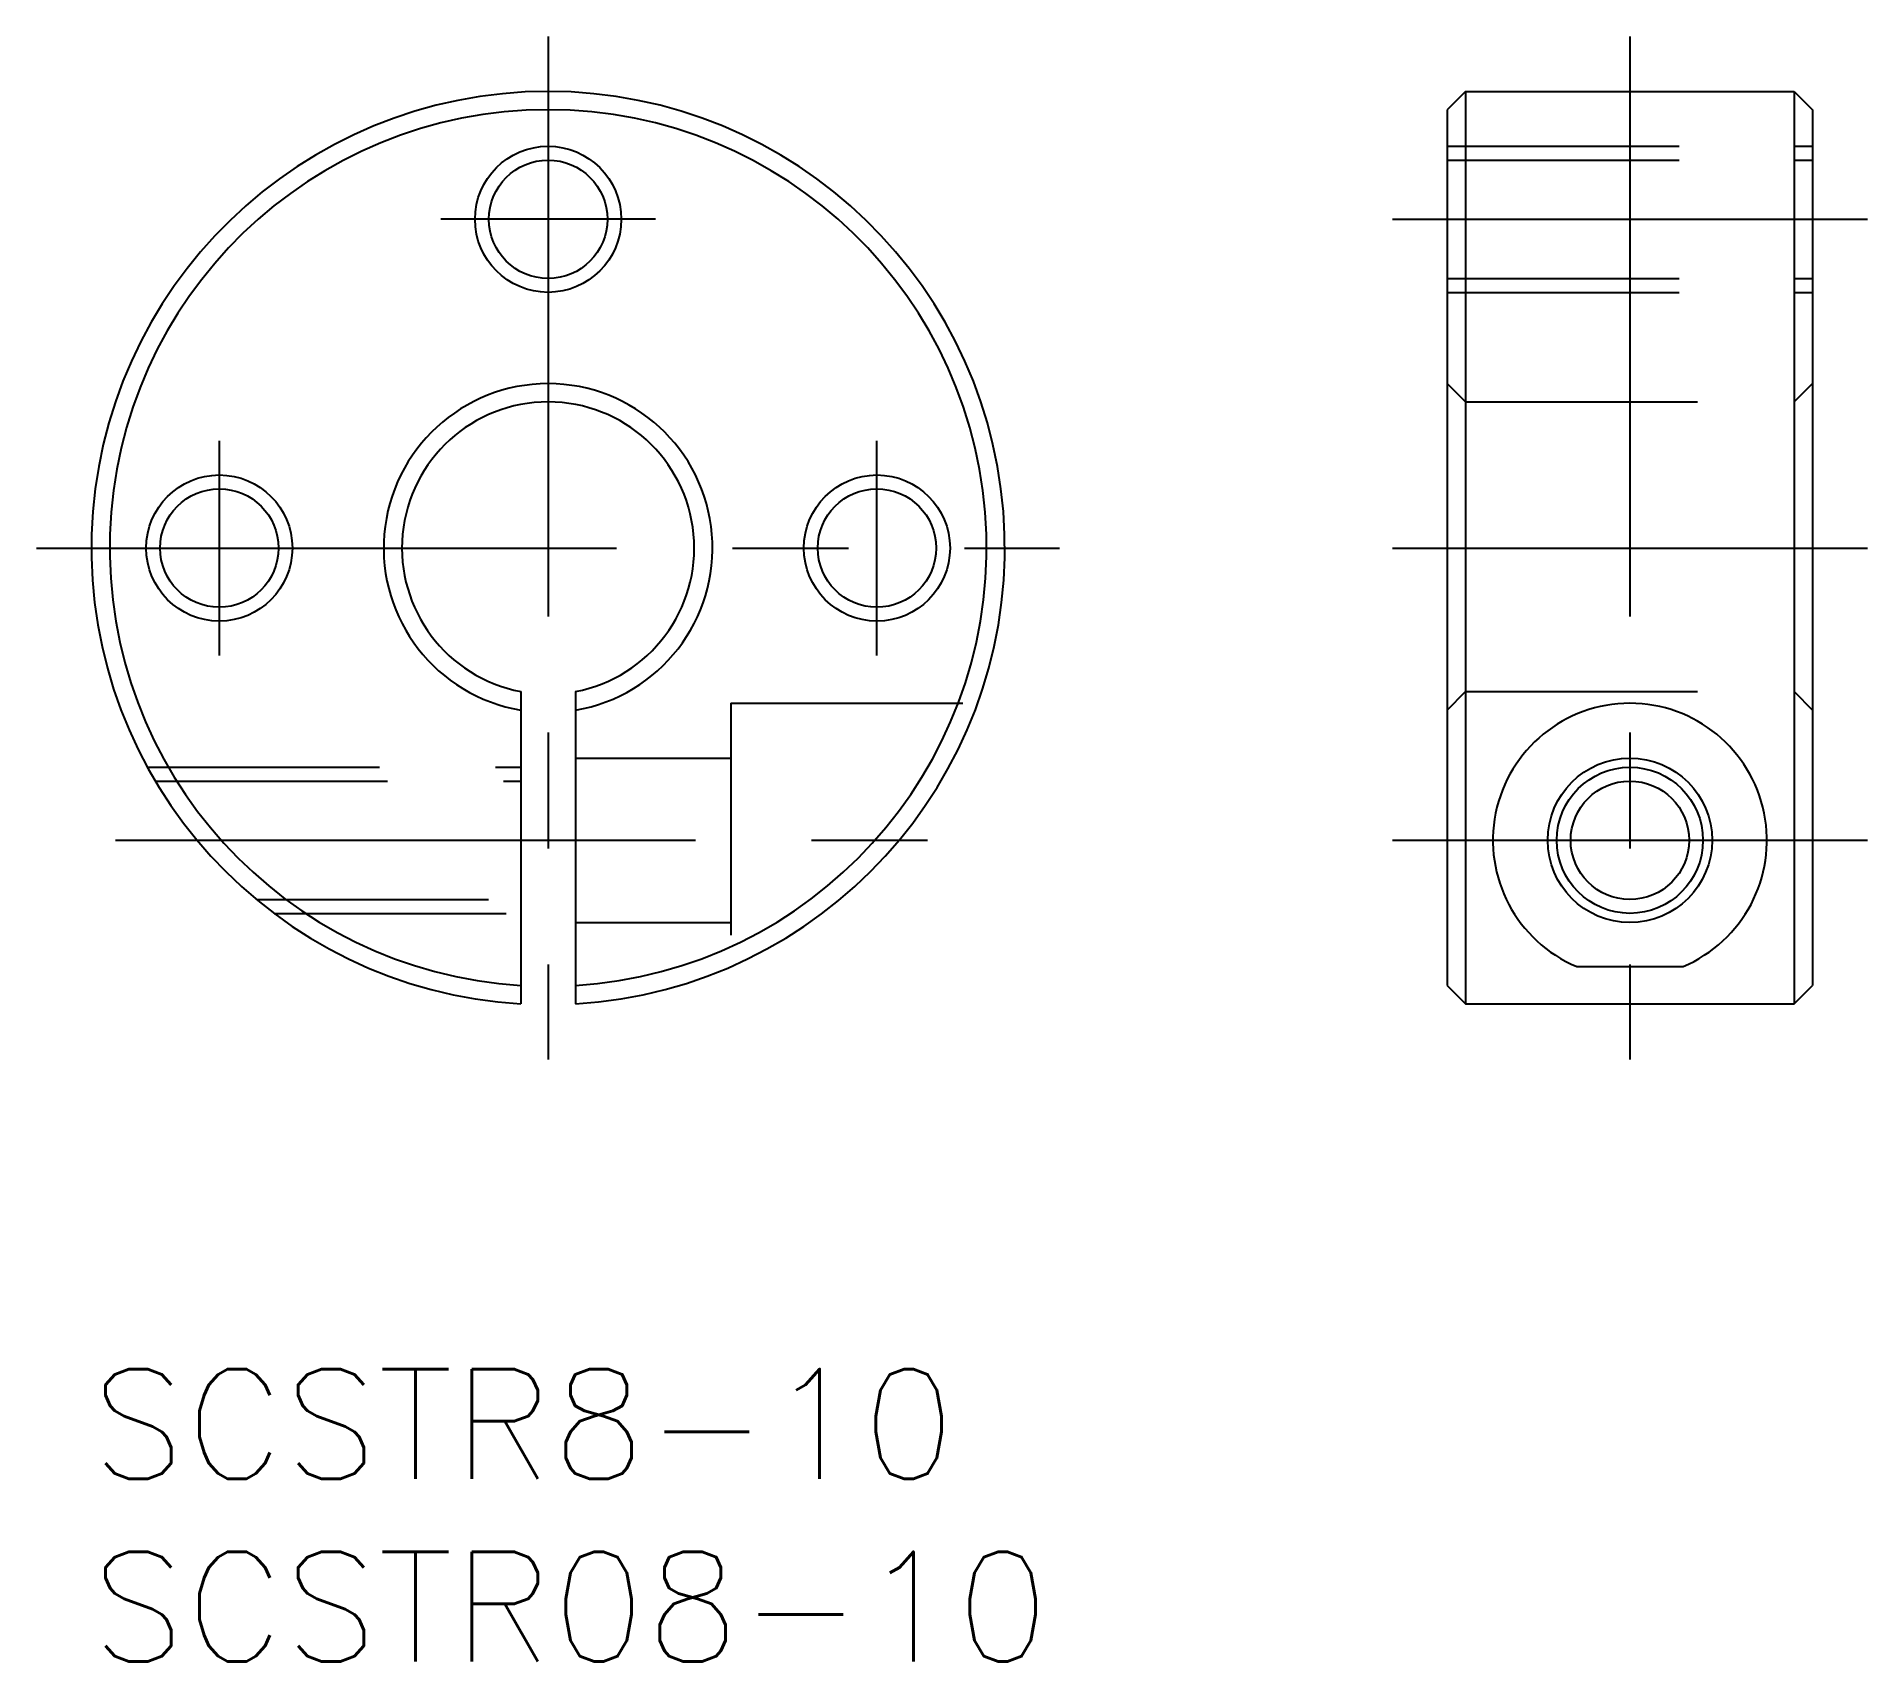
# Model space of a CAD drawing. Extents: x -1.5 to 48.6, y -8 to 36.5.
import ezdxf

# ---------------------------------------------------------------- set-up
doc = ezdxf.new("R2010")
doc.units = 0
doc.header["$LTSCALE"] = 0.5
doc.linetypes.add('CENTER', pattern=[50.8, 31.75, -6.35, 6.35, -6.35])
doc.linetypes.add('DASHED', pattern=[19.05, 12.7, -6.35])
for name, color, linetype in [('MSM_CENTER', 1, 'CENTER'), ('MSM_CONTINUOUS', 7, 'CONTINUOUS'), ('MSM_DASHED', 4, 'DASHED'), ('MSM_NARROW', 5, 'CONTINUOUS'), ('MSM_PART_NUMBER', 7, 'CONTINUOUS')]:
    doc.layers.add(name, color=color, linetype=linetype)
doc.styles.get("Standard").update_dxf_attribs({"font": 'txt.shx', "height": 3, "bigfont": 'bigfont.shx'})

# ---------------------------------------------------------------- blocks, each defined once
blk = doc.blocks.new('*U9')
at = {"layer": 'MSM_PART_NUMBER'}
blk.add_text('SCSTR8-10', height=3, dxfattribs=at).set_placement((0, -3))
blk = doc.blocks.new('*U10')
at = {"layer": 'MSM_PART_NUMBER'}
blk.add_text('SCSTR08-10', height=3, dxfattribs=at).set_placement((0, -8))

msp = doc.modelspace()

# ---------------------------------------------------------------- linework, layer by layer
at = {"layer": 'MSM_CENTER'}
for p, q in [((12.5, 36.477), (12.5, 8.477)), ((42.109, 36.477), (42.109, 8.477)), ((15.437, 31.477), (9.563, 31.477)), ((35.609, 31.477), (48.609, 31.477)), ((3.5, 25.415), (3.5, 19.54)), ((21.5, 19.54), (21.5, 25.415)), ((-1.5, 22.477), (26.5, 22.477)), ((35.609, 22.477), (48.609, 22.477)), ((0.658, 14.477), (25.205, 14.477)), ((35.609, 14.477), (48.609, 14.477))]:
    msp.add_line(p, q, dxfattribs=at)
at = {"layer": 'MSM_CONTINUOUS'}
for p, q in [((37.609, 34.977), (37.109, 34.477)), ((37.609, 34.977), (37.609, 10)), ((37.609, 34.977), (46.609, 34.977)), ((46.609, 34.977), (46.609, 10)), ((46.609, 34.977), (47.109, 34.477)), ((37.109, 34.477), (37.109, 10.501)), ((47.109, 34.477), (47.109, 10.501)), ((11.75, 18.548), (11.75, 10)), ((13.25, 18.548), (13.25, 10)), ((40.654, 11.021), (43.563, 11.021)), ((37.109, 10.501), (37.609, 10)), ((46.609, 10), (47.109, 10.501)), ((37.609, 10), (46.609, 10))]:
    msp.add_line(p, q, dxfattribs=at)
for centre, radius in [((12.5, 31.477), 1.621), ((3.5, 22.477), 1.621), ((21.5, 22.477), 1.621), ((42.109, 14.477), 2.25), ((42.109, 14.477), 1.621)]:
    msp.add_circle(centre, radius, dxfattribs=at)
for centre, radius, start, end in [((12.5, 22.477), 12.5, 273.4398, 266.5602), ((12.5, 22.477), 12, 273.5833, 266.4167), ((12.5, 22.477), 4.5, 279.5941, 260.4059), ((12.5, 22.477), 4, 280.8069, 259.1931), ((42.109, 14.477), 3.75, 292.8216, 247.1784)]:
    msp.add_arc(centre, radius, start, end, dxfattribs=at)
at = {"layer": 'MSM_DASHED'}
for p, q in [((37.109, 33.477), (47.109, 33.477)), ((37.109, 33.098), (47.109, 33.098)), ((37.109, 29.856), (47.109, 29.856)), ((37.109, 29.477), (47.109, 29.477)), ((37.109, 26.977), (37.609, 26.477)), ((46.609, 26.477), (47.109, 26.977)), ((37.609, 26.477), (46.609, 26.477)), ((37.109, 18.04), (37.609, 18.548)), ((37.609, 18.548), (46.609, 18.548)), ((46.609, 18.548), (47.109, 18.04)), ((17.5, 18.227), (24.255, 18.227)), ((17.5, 18.227), (17.5, 11.021)), ((13.25, 16.727), (17.5, 16.727)), ((1.534, 16.477), (11.75, 16.477)), ((1.75, 16.098), (11.75, 16.098)), ((4.52, 12.856), (11.75, 12.856)), ((5, 12.477), (11.75, 12.477)), ((13.25, 12.227), (17.5, 12.227))]:
    msp.add_line(p, q, dxfattribs=at)
at = {"layer": 'MSM_NARROW'}
for centre in [(12.5, 31.477), (3.5, 22.477), (21.5, 22.477), (42.109, 14.477)]:
    msp.add_circle(centre, 2, dxfattribs=at)

# ---------------------------------------------------------------- block references
at = {"layer": 'MSM_CONTINUOUS'}
for name in ['*U9', '*U10']:
    msp.add_blockref(name, (0, 0), dxfattribs=at)

doc.saveas('drawing.dxf')
